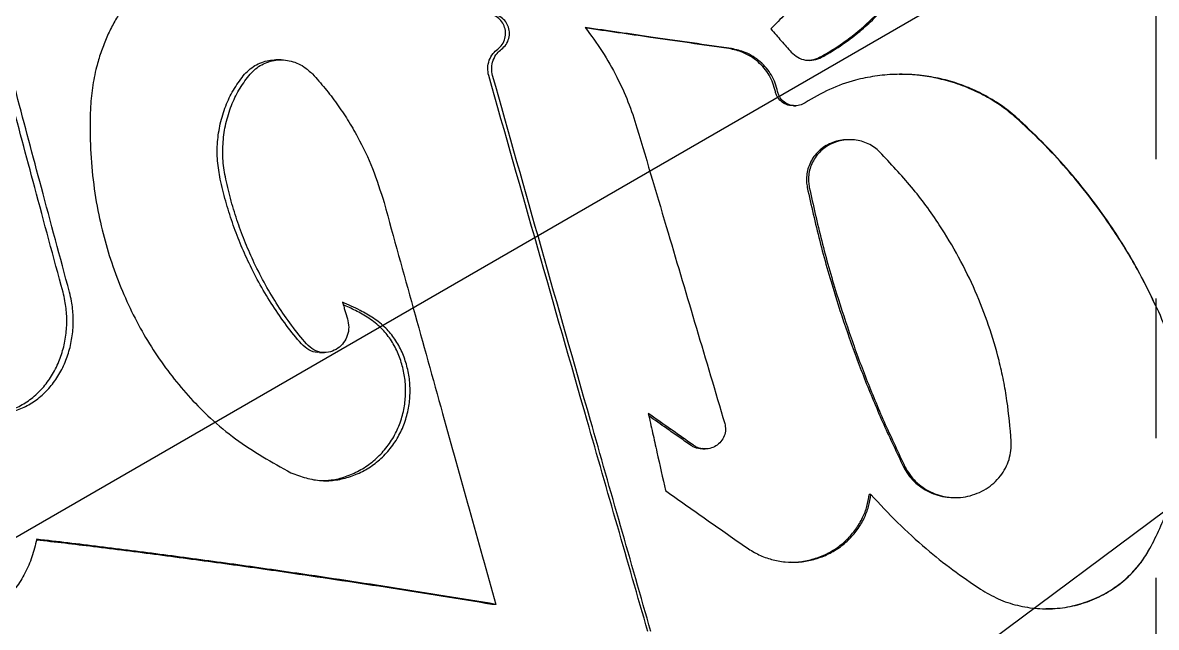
# Model space of a CAD drawing. Header units: millimetres. Extents: x 8 to 871, y 8 to 585.
# Drawn here: x 96.73 to 117.36, y 271.87 to 282.87 of the extents above; entities that cross this region are included whole.
import ezdxf

# ---------------------------------------------------------------- set-up
doc = ezdxf.new("R2010")
doc.units = ezdxf.units.MM
doc.linetypes.add('CENTERX2', pattern=[20.32, 12.7, -2.54, 2.54, -2.54])
doc.layers.add('CENTERLINE', color=4, linetype='CENTERX2')
doc.layers.add('TEXT', color=2, linetype='Continuous')
doc.layers.add('OUTLINE', color=7, linetype='Continuous', lineweight=25)
doc.dimstyles.new('SLDDIMSTYLE19', dxfattribs={"dimtxt": 0.18, "dimasz": 1, "dimexe": 0, "dimexo": 0.0625, "dimgap": 0, "dimtad": 0, "dimtih": 1, "dimtoh": 1, "dimdec": 0, "dimrnd": 1e-09, "dimzin": 0, "dimdsep": 46, "dimtxsty": 'Standard', "dimblk1": 'DOT', "dimblk2": 'DOT', "dimsah": 1, "dimcen": 0.09, "dimadec": 0, "dimazin": 0, "dimtfac": 1, "dimtdec": 0, "dimtofl": 0, "dimtmove": 0, "dimatfit": 3, "dimldrblk": 'DOT', "dimfxl": 0, "dimfrac": 2, "dimtolj": 1, "dimtzin": 0, "dimarcsym": 0})

# ---------------------------------------------------------------- blocks, each defined once
blk = doc.blocks.new('_Dot')
at = {"color": 0, "linetype": 'ByBlock', "lineweight": -2}
blk.add_line((-0.5, 0), (-1, 0), dxfattribs=at)
at = {"color": 0, "linetype": 'ByBlock', "const_width": 0.5}
blk.add_lwpolyline([(-0.25, 0, 1), (0.25, 0, 1)], format="xyb", close=True, dxfattribs=at)

msp = doc.modelspace()

# ---------------------------------------------------------------- linework, layer by layer
at = {"layer": 'CENTERLINE'}
msp.add_line((117.35918, 158.46862), (117.35918, 432.05254), dxfattribs=at)
at = {"layer": 'OUTLINE'}
for p, q in [((101.43721, 282.19316), (101.33822, 282.19316)), ((110.75719, 281.35881), (110.7978, 281.35881)), ((111.78423, 280.74078), (111.75082, 280.74078)), ((102.13592, 276.86872), (102.22679, 276.86872)), ((109.10321, 275.11403), (109.15254, 275.11403)), ((112.16782, 274.28376), (112.13681, 274.28376)), ((113.68655, 274.22904), (113.70852, 274.22904)), ((105.34204, 272.28562), (105.27016, 272.28562))]:
    msp.add_line(p, q, dxfattribs=at)
for points, knots in [([(111.23419, 282.23931), (111.33592, 282.29782), (111.54006, 282.41524), (111.82744, 282.62234), (112.09924, 282.85128), (112.33872, 283.08988), (112.54824, 283.33313), (112.73022, 283.57842), (112.89658, 283.83783), (112.99113, 284.02191), (113.03841, 284.11396)], [0, 0, 0, 0, 0.13395921, 0.26880288, 0.40276441, 0.5376351, 0.6519742, 0.76631064, 0.8831573, 1, 1, 1, 1]), ([(111.27036, 282.23931), (111.37194, 282.2981), (111.57578, 282.41607), (111.86249, 282.62417), (112.13346, 282.85417), (112.37153, 283.09332), (112.57927, 283.3365), (112.75921, 283.58093), (112.92366, 283.83924), (113.01715, 284.02239), (113.06389, 284.11396)], [0, 0, 0, 0, 0.134348445, 0.269596327, 0.403946618, 0.539216255, 0.653179237, 0.76713964, 0.883571717, 1, 1, 1, 1]), ([(98.87651, 283.53301), (98.80703, 283.45587), (98.66736, 283.3008), (98.49825, 283.05557), (98.35926, 282.81307), (98.24711, 282.57582), (98.15138, 282.32516), (98.06396, 282.02864), (97.99282, 281.68484), (97.97362, 281.42483), (97.96395, 281.29384)], [0, 0, 0, 0, 0.13292977, 0.26722938, 0.3728866, 0.47854108, 0.58730037, 0.69605753, 0.8468753, 1, 1, 1, 1]), ([(97.46654, 277.96607), (97.29475, 278.60116), (96.96899, 279.80537), (96.49501, 281.57848), (96.19436, 282.71645), (96.04404, 283.28544)], [0, 0, 0, 0, 0.35812431, 0.67905817, 1, 1, 1, 1]), ([(97.58436, 277.96607), (97.41343, 278.6015), (97.08946, 279.80589), (96.61813, 281.579), (96.31926, 282.71662), (96.16982, 283.28544)], [0, 0, 0, 0, 0.35831966, 0.67915607, 1, 1, 1, 1]), ([(110.89532, 283.31559), (110.84772, 283.26739), (110.75254, 283.17099), (110.56865, 282.98451), (110.43256, 282.84622), (110.34391, 282.75614)], [0, 0, 0, 0, 0.25849262, 0.51698432, 1, 1, 1, 1]), ([(105.37538, 282.38849), (105.40496, 282.41507), (105.46419, 282.46829), (105.51395, 282.58126), (105.52525, 282.70062), (105.49798, 282.81414), (105.43783, 282.91203), (105.349, 282.98746), (105.2689, 283.02029), (105.22235, 283.02856), (105.21447, 283.02995)], [0, 0, 0, 0, 0.14341078, 0.28707768, 0.42404947, 0.55529227, 0.68711437, 0.82389127, 0.97022435, 1, 1, 1, 1]), ([(105.44614, 282.38849), (105.47557, 282.41511), (105.53449, 282.46839), (105.58391, 282.58137), (105.59513, 282.70091), (105.56775, 282.81492), (105.5073, 282.91316), (105.41826, 282.98849), (105.33888, 283.02064), (105.29324, 283.0287), (105.28615, 283.02995)], [0, 0, 0, 0, 0.14339604, 0.28702235, 0.42462499, 0.55690788, 0.68969248, 0.82698373, 0.9731313, 1, 1, 1, 1]), ([(109.62847, 282.3983), (109.38983, 282.43242), (108.91255, 282.50067), (108.02316, 282.62865), (107.37815, 282.72251), (106.96763, 282.78224)], [0, 0, 0, 0, 0.26661811, 0.53323625, 1, 1, 1, 1]), ([(106.96763, 282.78224), (107.07359, 282.63912), (107.28551, 282.35288), (107.54222, 281.89704), (107.75605, 281.43305), (107.85868, 281.11763), (107.91022, 280.95921)], [0, 0, 0, 0, 0.26039439, 0.5207986, 0.75931968, 1, 1, 1, 1]), ([(109.58255, 282.3983), (109.34389, 282.43223), (108.86656, 282.50008), (107.9949, 282.62475), (107.36752, 282.7155), (106.97466, 282.77232)], [0, 0, 0, 0, 0.272103144, 0.544206187, 1, 1, 1, 1]), ([(110.34391, 282.75614), (110.37599, 282.71985), (110.44017, 282.64727), (110.56482, 282.50635), (110.65746, 282.40172), (110.71795, 282.33338)], [0, 0, 0, 0, 0.25755401, 0.51510988, 1, 1, 1, 1]), ([(110.42869, 281.61546), (110.41564, 281.66728), (110.38954, 281.77092), (110.31879, 281.91521), (110.2271, 282.04578), (110.1148, 282.16095), (109.98446, 282.25635), (109.80905, 282.34918), (109.66944, 282.37946), (109.58255, 282.3983)], [0, 0, 0, 0, 0.12891995, 0.2578575, 0.38659661, 0.51536408, 0.64819211, 0.78105196, 1, 1, 1, 1]), ([(110.46963, 281.61546), (110.45662, 281.66742), (110.43058, 281.77135), (110.35989, 281.91612), (110.26813, 282.04716), (110.15576, 282.16258), (110.0254, 282.25801), (109.85153, 282.34984), (109.71367, 282.37979), (109.62847, 282.3983)], [0, 0, 0, 0, 0.12964933, 0.2593151, 0.38880485, 0.51832047, 0.6514365, 0.78458306, 1, 1, 1, 1]), ([(100.74758, 281.90497), (100.77945, 281.94047), (100.84319, 282.01148), (100.95744, 282.09238), (101.08128, 282.15092), (101.20961, 282.18717), (101.29681, 282.19038), (101.33896, 282.19194)], [0, 0, 0, 0, 0.20279933, 0.40565768, 0.60810071, 0.81056714, 1, 1, 1, 1]), ([(100.84569, 281.90497), (100.87726, 281.94037), (100.94039, 282.01116), (101.05366, 282.09188), (101.17652, 282.15095), (101.3082, 282.18677), (101.44525, 282.19725), (101.58464, 282.18214), (101.72051, 282.13977), (101.86752, 282.06539), (101.95508, 281.98381), (102.00597, 281.9364)], [0, 0, 0, 0, 0.10431898, 0.20866499, 0.31281872, 0.41698273, 0.52443113, 0.63187813, 0.74054253, 0.84919441, 1, 1, 1, 1]), ([(105.21181, 281.9059), (105.20307, 281.95302), (105.18559, 282.04727), (105.21723, 282.18934), (105.28219, 282.30796), (105.34618, 282.36326), (105.37538, 282.38849)], [0, 0, 0, 0, 0.25974553, 0.51951987, 0.78072928, 1, 1, 1, 1]), ([(105.28355, 281.9059), (105.27484, 281.9533), (105.25742, 282.0481), (105.28943, 282.19089), (105.35438, 282.30895), (105.41772, 282.36385), (105.44614, 282.38849)], [0, 0, 0, 0, 0.26151213, 0.52305066, 0.78599075, 1, 1, 1, 1]), ([(110.71795, 282.33338), (110.75546, 282.29896), (110.83046, 282.23013), (110.97759, 282.18269), (111.13114, 282.18011), (111.22438, 282.21976), (111.27036, 282.23931)], [0, 0, 0, 0, 0.24962421, 0.49909128, 0.75298909, 1, 1, 1, 1]), ([(111.01768, 282.19058), (111.04345, 282.18928), (111.11896, 282.18548), (111.18843, 282.21793), (111.23419, 282.23931)], [0, 0, 0, 0, 0.341403449, 1, 1, 1, 1]), ([(100.32682, 280.02261), (100.30747, 280.13278), (100.26819, 280.35629), (100.27157, 280.69753), (100.32146, 281.03529), (100.42004, 281.35246), (100.56022, 281.64932), (100.68461, 281.81905), (100.74758, 281.90497)], [0, 0, 0, 0, 0.16530315, 0.33537446, 0.50069137, 0.67079281, 0.8333328, 1, 1, 1, 1]), ([(100.42755, 280.02261), (100.40822, 280.13342), (100.36899, 280.35825), (100.37279, 280.70138), (100.42333, 281.04095), (100.52225, 281.35778), (100.6615, 281.65238), (100.7838, 281.8201), (100.84569, 281.90497)], [0, 0, 0, 0, 0.16636112, 0.33752076, 0.50389559, 0.67509192, 0.83557008, 1, 1, 1, 1]), ([(102.00597, 281.9364), (102.08315, 281.85009), (102.23786, 281.67708), (102.45091, 281.39693), (102.64899, 281.10249), (102.87476, 280.71429), (103.11341, 280.21789), (103.24266, 279.80441), (103.30778, 279.59609)], [0, 0, 0, 0, 0.13172083, 0.26402618, 0.39574897, 0.52807502, 0.76223377, 1, 1, 1, 1]), ([(108.1072, 271.79255), (107.73877, 273.07219), (107.06918, 275.39791), (106.10405, 278.76895), (105.50923, 280.86023), (105.21181, 281.9059)], [0, 0, 0, 0, 0.37950874, 0.68974491, 1, 1, 1, 1]), ([(108.16222, 271.79255), (107.79577, 273.07279), (107.12998, 275.39881), (106.17042, 278.76985), (105.57918, 280.86053), (105.28355, 281.9059)], [0, 0, 0, 0, 0.37968735, 0.68983435, 1, 1, 1, 1]), ([(114.87005, 281.09888), (114.7803, 281.17569), (114.60051, 281.32956), (114.30034, 281.5195), (113.9833, 281.67734), (113.65065, 281.79759), (113.30783, 281.88123), (112.95541, 281.92797), (112.59747, 281.93498), (112.23835, 281.90238), (111.83882, 281.81983), (111.40609, 281.67065), (111.11753, 281.49919), (110.97326, 281.41345)], [0, 0, 0, 0, 0.08359437, 0.16746947, 0.25108167, 0.33456802, 0.41831155, 0.50180817, 0.58755163, 0.67356332, 0.75930575, 0.87965612, 1, 1, 1, 1]), ([(114.85525, 281.09888), (114.76458, 281.17599), (114.58295, 281.33048), (114.27983, 281.52086), (113.95986, 281.67874), (113.62434, 281.79915), (113.27876, 281.88125), (112.96218, 281.9264), (112.7622, 281.9261), (112.68003, 281.92598)], [0, 0, 0, 0, 0.14927313, 0.29905071, 0.44836015, 0.59741826, 0.74693376, 0.89601264, 1, 1, 1, 1]), ([(110.75828, 281.3634), (110.7438, 281.36187), (110.69054, 281.35624), (110.6003, 281.38773), (110.50665, 281.45428), (110.45006, 281.53724), (110.4345, 281.59421), (110.42869, 281.61546)], [0, 0, 0, 0, 0.097193691, 0.357397718, 0.61259287, 0.85550112, 1, 1, 1, 1]), ([(110.97326, 281.41345), (110.93917, 281.39572), (110.87102, 281.36026), (110.75375, 281.35435), (110.64184, 281.38544), (110.54867, 281.45318), (110.49152, 281.53561), (110.4757, 281.59332), (110.46963, 281.61546)], [0, 0, 0, 0, 0.18033339, 0.36056081, 0.54290206, 0.72199394, 0.89333618, 1, 1, 1, 1]), ([(97.96395, 281.29384), (97.96094, 281.07929), (97.9549, 280.64978), (98.00696, 280.00672), (98.10366, 279.39878), (98.24348, 278.83085), (98.41467, 278.30351), (98.62268, 277.79485), (98.86468, 277.31125), (99.14027, 276.85615), (99.44648, 276.43047), (99.7822, 276.03472), (100.16371, 275.64775), (100.60287, 275.2893), (101.09687, 274.96505), (101.44218, 274.77551), (101.61481, 274.68076)], [0, 0, 0, 0, 0.07707281, 0.15429919, 0.23131557, 0.29858748, 0.36610796, 0.43363781, 0.50092261, 0.56723396, 0.63376256, 0.70031282, 0.76665368, 0.84427851, 0.92215434, 1, 1, 1, 1]), ([(107.91022, 280.95921), (108.09919, 280.32097), (108.45915, 279.10525), (108.99147, 277.3118), (109.33498, 276.15652), (109.50674, 275.57888)], [0, 0, 0, 0, 0.35591414, 0.67795366, 1, 1, 1, 1]), ([(117.35151, 277.71477), (117.24294, 277.93897), (117.00747, 278.42521), (116.60698, 279.06784), (116.18653, 279.65667), (115.77527, 280.16198), (115.33391, 280.64693), (115.015, 280.94804), (114.85525, 281.09888)], [0, 0, 0, 0, 0.17648689, 0.38276115, 0.53563144, 0.68907104, 0.8442445, 1, 1, 1, 1]), ([(117.4053, 277.60763), (117.27999, 277.8687), (117.0285, 278.39265), (116.60972, 279.0709), (116.19129, 279.6594), (115.78325, 280.16357), (115.34522, 280.64757), (115.02863, 280.94826), (114.87005, 281.09888)], [0, 0, 0, 0, 0.19991056, 0.40121884, 0.54952696, 0.69838297, 0.84891042, 1, 1, 1, 1]), ([(111.75101, 280.73814), (111.73466, 280.73886), (111.67394, 280.74152), (111.56875, 280.72313), (111.44032, 280.68238), (111.32115, 280.61886), (111.21606, 280.53589), (111.12907, 280.43804), (111.06242, 280.32766), (111.01739, 280.21143), (110.99472, 280.09133), (110.99133, 279.97811), (111.00308, 279.90624), (111.00839, 279.87374)], [0, 0, 0, 0, 0.03773945, 0.14006142, 0.24423411, 0.34838376, 0.44987604, 0.55133599, 0.64762552, 0.74388876, 0.83451817, 0.92515121, 1, 1, 1, 1]), ([(112.32908, 280.51648), (112.29666, 280.54556), (112.23182, 280.60374), (112.11819, 280.66873), (111.99643, 280.71456), (111.86807, 280.73975), (111.73673, 280.74304), (111.60516, 280.72452), (111.4781, 280.68326), (111.36008, 280.62097), (111.25579, 280.53903), (111.16905, 280.44222), (111.10217, 280.33274), (111.05648, 280.21691), (111.03295, 280.09685), (111.02863, 279.98169), (111.04046, 279.90796), (111.04595, 279.87374)], [0, 0, 0, 0, 0.06808562, 0.13617659, 0.20420853, 0.27224931, 0.34162749, 0.41100449, 0.48154909, 0.55207923, 0.62100445, 0.68991068, 0.75569375, 0.82146078, 0.88375325, 0.9460486, 1, 1, 1, 1]), ([(114.72104, 275.25553), (114.69923, 275.50144), (114.66646, 275.87105), (114.58346, 276.35941), (114.47887, 276.81867), (114.31598, 277.36491), (114.07148, 277.99394), (113.77141, 278.60546), (113.4639, 279.12149), (113.17147, 279.54354), (112.90707, 279.88042), (112.62275, 280.20203), (112.42698, 280.41165), (112.32908, 280.51648)], [0, 0, 0, 0, 0.12521519, 0.18819394, 0.25117666, 0.36411717, 0.47705541, 0.59323286, 0.70942067, 0.78168874, 0.8539551, 0.92696705, 1, 1, 1, 1]), ([(101.80425, 277.02426), (101.71236, 277.13568), (101.52817, 277.35903), (101.27928, 277.71904), (101.05124, 278.09621), (100.85458, 278.47629), (100.68642, 278.85586), (100.54469, 279.23358), (100.42196, 279.62224), (100.35853, 279.88915), (100.32682, 280.02261)], [0, 0, 0, 0, 0.1310969, 0.26278958, 0.39388811, 0.5255985, 0.64324885, 0.76089775, 0.88044977, 1, 1, 1, 1]), ([(101.89643, 277.02426), (101.80484, 277.13599), (101.62124, 277.35996), (101.37334, 277.72084), (101.14635, 278.09882), (100.9509, 278.47924), (100.784, 278.85862), (100.64352, 279.2356), (100.52187, 279.62335), (100.45899, 279.88952), (100.42755, 280.02261)], [0, 0, 0, 0, 0.13128623, 0.26317152, 0.39445931, 0.52635885, 0.64383274, 0.7613055, 0.88065343, 1, 1, 1, 1]), ([(111.00839, 279.87374), (111.08073, 279.54828), (111.22556, 278.89671), (111.48705, 277.98436), (111.76817, 277.13254), (112.06415, 276.33983), (112.39371, 275.5581), (112.6372, 275.04666), (112.75903, 274.79075)], [0, 0, 0, 0, 0.18547043, 0.37131632, 0.52787008, 0.68466363, 0.84221286, 1, 1, 1, 1]), ([(111.04595, 279.87374), (111.1179, 279.54819), (111.26193, 278.89645), (111.52194, 277.98398), (111.80142, 277.13221), (112.09559, 276.33974), (112.42316, 275.55812), (112.66522, 275.04667), (112.78634, 274.79075)], [0, 0, 0, 0, 0.18559138, 0.37155467, 0.52805491, 0.68479229, 0.84227846, 1, 1, 1, 1]), ([(103.30778, 279.59609), (103.48456, 278.95632), (103.83811, 277.67678), (104.51511, 275.24006), (105.01814, 273.44286), (105.34204, 272.28562)], [0, 0, 0, 0, 0.2625874, 0.52517476, 1, 1, 1, 1]), ([(96.21026, 275.76307), (96.28287, 275.77155), (96.43806, 275.78967), (96.6687, 275.88104), (96.89409, 276.02316), (97.09517, 276.2114), (97.26433, 276.43931), (97.39532, 276.69359), (97.48505, 276.96869), (97.53352, 277.25002), (97.53962, 277.53347), (97.51379, 277.77282), (97.47926, 277.91404), (97.46654, 277.96607)], [0, 0, 0, 0, 0.0888309, 0.18984651, 0.29102873, 0.39218697, 0.48983932, 0.58746338, 0.6798833, 0.7722861, 0.86042681, 0.94857477, 1, 1, 1, 1]), ([(96.3061, 275.75833), (96.38783, 275.76768), (96.55127, 275.78639), (96.78906, 275.87974), (97.01195, 276.02063), (97.21117, 276.20686), (97.37921, 276.43259), (97.5101, 276.68518), (97.60046, 276.95911), (97.65007, 277.24045), (97.65747, 277.52465), (97.63241, 277.76749), (97.59753, 277.91163), (97.58436, 277.96607)], [0, 0, 0, 0, 0.09899904, 0.19798543, 0.29711695, 0.39622788, 0.49229383, 0.5883347, 0.67983619, 0.77132225, 0.85903136, 0.94674663, 1, 1, 1, 1]), ([(101.61481, 274.68076), (101.7052, 274.64681), (101.88553, 274.5791), (102.1627, 274.52663), (102.43629, 274.54153), (102.69769, 274.60306), (102.94686, 274.71254), (103.17743, 274.86637), (103.38127, 275.06279), (103.5499, 275.29249), (103.67474, 275.54934), (103.75343, 275.81682), (103.78686, 276.08947), (103.77897, 276.3589), (103.72931, 276.62357), (103.64081, 276.87799), (103.51262, 277.11343), (103.33873, 277.32698), (103.11899, 277.49849), (102.85051, 277.6499), (102.65798, 277.73724), (102.5502, 277.78614)], [0, 0, 0, 0, 0.05732122, 0.11434762, 0.16728402, 0.22024585, 0.27313807, 0.32601995, 0.3793231, 0.43260143, 0.48362396, 0.53465014, 0.58239053, 0.63013096, 0.67797249, 0.72581155, 0.77444175, 0.82300676, 0.87695252, 0.93111208, 1, 1, 1, 1]), ([(102.14906, 274.54066), (102.21424, 274.54124), (102.36903, 274.54264), (102.60941, 274.60397), (102.86148, 274.71248), (103.09463, 274.86784), (103.30056, 275.06575), (103.47029, 275.29701), (103.59535, 275.55517), (103.67353, 275.82303), (103.70613, 276.09549), (103.69737, 276.36384), (103.64701, 276.627), (103.55817, 276.87969), (103.42991, 277.11347), (103.25601, 277.32611), (103.03605, 277.49696), (102.79946, 277.6311), (102.63982, 277.7036), (102.56504, 277.73756)], [0, 0, 0, 0, 0.04568297, 0.10849315, 0.17122606, 0.23394485, 0.29702075, 0.36006442, 0.42006179, 0.48006226, 0.53591247, 0.59176231, 0.64756146, 0.70335786, 0.76015803, 0.81688552, 0.88027665, 0.94391867, 1, 1, 1, 1]), ([(102.5502, 277.78614), (102.558, 277.76059), (102.57361, 277.70949), (102.60462, 277.60797), (102.62784, 277.532), (102.64325, 277.48159)], [0, 0, 0, 0, 0.25171052, 0.503419885, 1, 1, 1, 1]), ([(102.64325, 277.48159), (102.65377, 277.43111), (102.67483, 277.33012), (102.64671, 277.1763), (102.57723, 277.04185), (102.46992, 276.93708), (102.33279, 276.87331), (102.17959, 276.86206), (102.02212, 276.90656), (101.93905, 276.98435), (101.89643, 277.02426)], [0, 0, 0, 0, 0.11745036, 0.23501534, 0.35052948, 0.47005423, 0.59527808, 0.72570983, 0.85924706, 1, 1, 1, 1]), ([(117.2442, 273.30159), (117.30579, 273.42237), (117.42896, 273.66392), (117.57675, 274.04754), (117.69495, 274.44503), (117.77822, 274.85146), (117.82609, 275.25959), (117.83945, 275.67049), (117.81727, 276.0852), (117.75056, 276.55254), (117.62634, 277.06719), (117.47933, 277.42663), (117.4053, 277.60763)], [0, 0, 0, 0, 0.09106467, 0.18212816, 0.27581007, 0.36949083, 0.46057646, 0.55166162, 0.64548277, 0.73930499, 0.86871953, 1, 1, 1, 1]), ([(102.13554, 276.87431), (102.12167, 276.87267), (102.05543, 276.86484), (101.93224, 276.90802), (101.84774, 276.98477), (101.80425, 277.02426)], [0, 0, 0, 0, 0.1139899, 0.5439871, 1, 1, 1, 1]), ([(108.93576, 275.18234), (108.86382, 275.23295), (108.71993, 275.33416), (108.44627, 275.52701), (108.24503, 275.66924), (108.11539, 275.76087)], [0, 0, 0, 0, 0.2623961, 0.5247919, 1, 1, 1, 1]), ([(108.11539, 275.76087), (108.14166, 275.64334), (108.1942, 275.40826), (108.29897, 274.93967), (108.37748, 274.58862), (108.4297, 274.35511)], [0, 0, 0, 0, 0.25084188, 0.501684695, 1, 1, 1, 1]), ([(108.88548, 275.18234), (108.8134, 275.23274), (108.66925, 275.33355), (108.41581, 275.51108), (108.23487, 275.63821), (108.12565, 275.71494)], [0, 0, 0, 0, 0.28387421, 0.56774894, 1, 1, 1, 1]), ([(109.50674, 275.57888), (109.51408, 275.54064), (109.52874, 275.46422), (109.50229, 275.34717), (109.44279, 275.24248), (109.35002, 275.1624), (109.234, 275.11598), (109.10594, 275.10938), (109.00326, 275.13948), (108.95088, 275.17274), (108.93576, 275.18234)], [0, 0, 0, 0, 0.12568673, 0.25119207, 0.38191445, 0.51635602, 0.65028946, 0.79377402, 0.94047176, 1, 1, 1, 1]), ([(109.10294, 275.11884), (109.08891, 275.1175), (109.03079, 275.11191), (108.95472, 275.13942), (108.90121, 275.17259), (108.88548, 275.18234)], [0, 0, 0, 0, 0.18340297, 0.75987292, 1, 1, 1, 1]), ([(112.78634, 274.79075), (112.81341, 274.7421), (112.86755, 274.64478), (112.978, 274.51879), (113.1062, 274.4123), (113.25144, 274.3273), (113.41007, 274.26689), (113.58001, 274.23177), (113.75567, 274.22537), (113.93296, 274.24818), (114.1045, 274.30137), (114.26443, 274.38256), (114.4067, 274.49017), (114.526, 274.61814), (114.61905, 274.76355), (114.68401, 274.92036), (114.72135, 275.08644), (114.72114, 275.19916), (114.72104, 275.25553)], [0, 0, 0, 0, 0.0604871, 0.12098409, 0.18139266, 0.24181173, 0.30402859, 0.36625299, 0.43088241, 0.49550973, 0.56091871, 0.62631715, 0.69051918, 0.75470397, 0.81618494, 0.87765386, 0.93882631, 1, 1, 1, 1]), ([(112.75903, 274.79075), (112.78626, 274.7421), (112.84072, 274.64481), (112.95166, 274.51897), (113.08027, 274.41273), (113.22603, 274.32758), (113.38539, 274.2678), (113.54115, 274.23303), (113.64256, 274.23231), (113.68667, 274.232)], [0, 0, 0, 0, 0.14578443, 0.29159657, 0.43716327, 0.58275633, 0.73338764, 0.88403866, 1, 1, 1, 1]), ([(108.4297, 274.35511), (108.55895, 274.2639), (108.81744, 274.08148), (109.31127, 273.73412), (109.67716, 273.47794), (109.91273, 273.313)], [0, 0, 0, 0, 0.26263521, 0.52527002, 1, 1, 1, 1]), ([(109.91273, 273.313), (109.98317, 273.26899), (110.12406, 273.18096), (110.35905, 273.09703), (110.60326, 273.0521), (110.85326, 273.04882), (111.10179, 273.0887), (111.34161, 273.17031), (111.56359, 273.29302), (111.7594, 273.45043), (111.92268, 273.63879), (112.04539, 273.8445), (112.13036, 274.06169), (112.15533, 274.20974), (112.16782, 274.28376)], [0, 0, 0, 0, 0.084790494, 0.169593628, 0.254317312, 0.339045204, 0.425244774, 0.511434664, 0.59722631, 0.682998957, 0.765976459, 0.848932698, 0.924466576, 1, 1, 1, 1]), ([(110.70628, 273.05731), (110.74294, 273.0561), (110.86453, 273.05211), (111.0695, 273.09145), (111.31187, 273.17254), (111.536, 273.29774), (111.73307, 273.45716), (111.89672, 273.64774), (112.01777, 273.8533), (112.10042, 274.06757), (112.12468, 274.2117), (112.13681, 274.28376)], [0, 0, 0, 0, 0.05380823, 0.17849957, 0.30317516, 0.42715134, 0.55109527, 0.67042881, 0.78972727, 0.89486484, 1, 1, 1, 1]), ([(112.16782, 274.28376), (112.32716, 274.11142), (112.64583, 273.76674), (113.14733, 273.31445), (113.65133, 272.90939), (113.99134, 272.6771), (114.16166, 272.56073)], [0, 0, 0, 0, 0.26650109, 0.53300401, 0.76606796, 1, 1, 1, 1]), ([(96.98738, 273.47064), (96.96178, 273.36237), (96.91057, 273.14582), (96.78051, 272.84878), (96.61615, 272.58338), (96.41846, 272.35371), (96.19275, 272.16733), (95.94213, 272.02629), (95.67474, 271.93974), (95.39556, 271.90995), (95.11569, 271.94247), (94.84837, 272.03594), (94.60066, 272.18207), (94.45769, 272.31936), (94.3862, 272.38799)], [0, 0, 0, 0, 0.07998596, 0.15998617, 0.23985973, 0.31974927, 0.40212419, 0.48451149, 0.57046116, 0.65641687, 0.7447114, 0.83299848, 0.91650331, 1, 1, 1, 1]), ([(105.27016, 272.28562), (104.96268, 272.33598), (104.34772, 272.4367), (103.43714, 272.58019), (102.53607, 272.71796), (101.52359, 272.86746), (100.40732, 273.0251), (99.19688, 273.18671), (98.05118, 273.3321), (97.32669, 273.41665), (96.98364, 273.45668)], [0, 0, 0, 0, 0.10456909, 0.20913812, 0.31408554, 0.41903297, 0.56741399, 0.71606848, 0.86555563, 1, 1, 1, 1]), ([(105.34204, 272.28562), (105.0346, 272.33627), (104.41972, 272.43757), (103.50932, 272.58184), (102.60849, 272.72034), (101.60052, 272.86995), (100.49294, 273.02717), (99.29482, 273.18803), (98.1212, 273.33766), (97.36555, 273.42629), (96.98738, 273.47064)], [0, 0, 0, 0, 0.1035978, 0.20719542, 0.31117268, 0.41514986, 0.56068926, 0.70649452, 0.85311032, 1, 1, 1, 1]), ([(114.16166, 272.56073), (114.2675, 272.49863), (114.47919, 272.37441), (114.83052, 272.25881), (115.19443, 272.20062), (115.56525, 272.20339), (115.93203, 272.26907), (116.28383, 272.3951), (116.60789, 272.57993), (116.8758, 272.80197), (117.09043, 273.04498), (117.19294, 273.21605), (117.2442, 273.30159)], [0, 0, 0, 0, 0.10351041, 0.20702996, 0.31047212, 0.41391855, 0.51882089, 0.62371214, 0.72788594, 0.83203636, 0.91601844, 1, 1, 1, 1]), ([(115.34827, 272.21209), (115.41824, 272.21099), (115.614, 272.20793), (115.93156, 272.27293), (116.28707, 272.39891), (116.61416, 272.58732), (116.88145, 272.81037), (117.09304, 273.05135), (117.19336, 273.21818), (117.24351, 273.30159)], [0, 0, 0, 0, 0.09141621, 0.25577764, 0.4201194, 0.58313438, 0.74610578, 0.87305408, 1, 1, 1, 1])]:
    msp.add_open_spline(points, degree=3, knots=knots, dxfattribs=at)

# ---------------------------------------------------------------- leaders
at = {"layer": 'TEXT'}
for points in [[(92.24917, 282.9873), (187.07572, 325.77373)], [(92.65722, 255.48614), (187.07572, 325.77373)], [(93.79969, 271.88891), (187.07572, 325.77373)]]:
    msp.add_leader(points, dimstyle='SLDDIMSTYLE19', dxfattribs=at)

doc.saveas('drawing.dxf')
